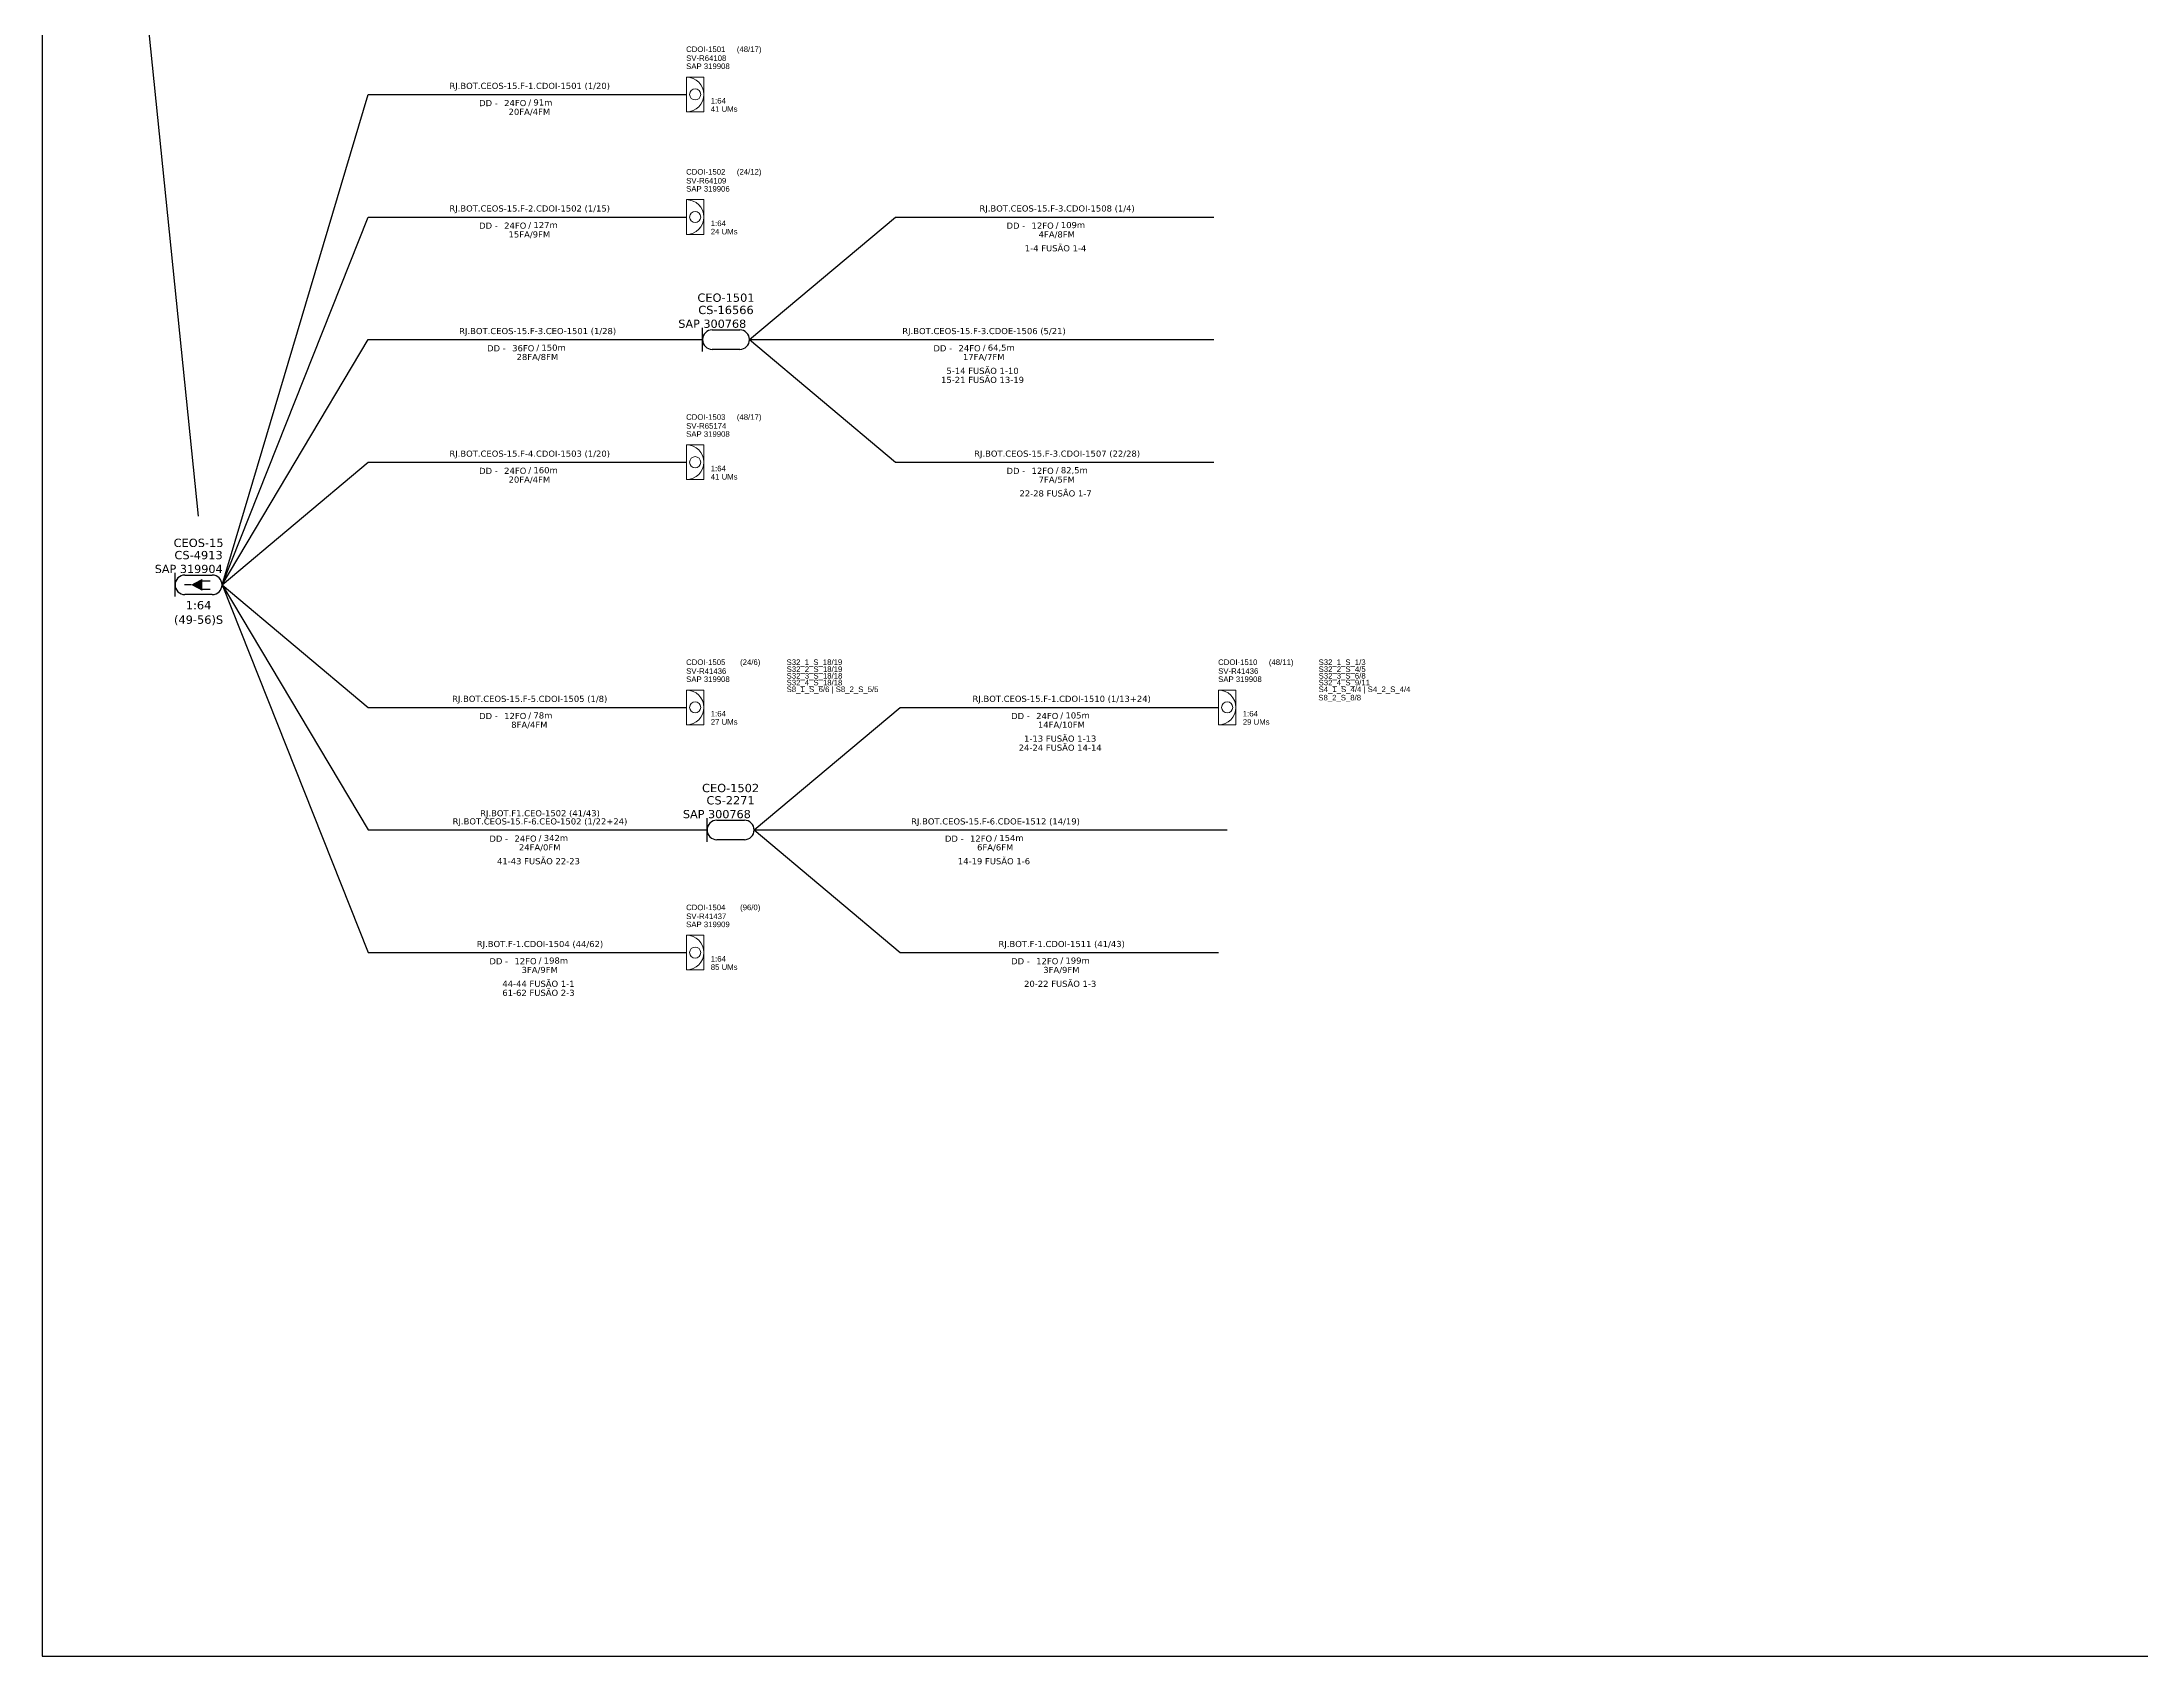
# Model space of a CAD drawing. Header units: millimetres. Extents: x 5322 to 7121, y 2260 to 2854.
# Drawn here: x 6282 to 6796, y 2260 to 2655 of the extents above; entities that cross this region are included whole.
import ezdxf
from ezdxf.enums import TextEntityAlignment as Align

# ---------------------------------------------------------------- set-up
doc = ezdxf.new("R2010")
doc.units = ezdxf.units.MM
doc.header["$LTSCALE"] = 0.1
doc.header["$MEASUREMENT"] = 0
for name, color, linetype, lineweight in [("20.0-LEGENDA DOS CDO'S", 1, 'Continuous', 0), ('20.1-CDO_INTERIOR', 1, 'Continuous', 0), ('40.1-ETIQUETAS', 1, 'Continuous', 20)]:
    doc.layers.add(name, color=color, linetype=linetype, lineweight=lineweight)
for name, color, linetype in [('20.4-CEO', 1, 'Continuous'), ('20.4-CEOS', 1, 'Continuous'), ('CD a instalar', 1, 'Continuous'), ('label_cabos', 7, 'Continuous'), ('LAYOUT', 7, 'Continuous')]:
    doc.layers.add(name, color=color, linetype=linetype)
doc.styles.add('ARIAL', font='arial.ttf')
doc.styles.add('siredit', font='verdana.ttf')
doc.styles.get("Standard").update_dxf_attribs({"font": 'arial.ttf'})
doc.linetypes.add('FENCELINE1', pattern='A,0.25,-0.1,[133,ltypeshp.shx,S=0.1,R=0,X=-0.1,Y=0],-0.1,1', length=1.45)
doc.dimstyles.get("Standard").update_dxf_attribs({"dimtxt": 0.18, "dimasz": 0.18, "dimexe": 0.18, "dimexo": 0.0625, "dimgap": 0.09, "dimtad": 0, "dimtih": 1, "dimtoh": 1, "dimdec": 4, "dimzin": 0, "dimdsep": 46, "dimtxsty": 'Standard', "dimcen": 0.09, "dimadec": 0, "dimazin": 0, "dimtfac": 1, "dimtdec": 4, "dimtofl": 0, "dimtmove": 0, "dimatfit": 3, "dimfxl": 0, "dimtolj": 1, "dimtzin": 0, "dimarcsym": 0})

# ---------------------------------------------------------------- blocks, each defined once
blk = doc.blocks.new('CDO_INTERIOR_TROCA')
at = {"layer": '20.1-CDO_INTERIOR', "color": 0, "lineweight": 18}
blk.add_lwpolyline([(4.25, -4.25), (4.25, 4.25), (0, 4.25), (0, -4.25)], close=True, dxfattribs=at)
blk.add_circle((2.13, 0), 1.36, dxfattribs=at)
blk.add_arc((0, 0), 4.25, 270, 90, dxfattribs=at)
at = {"layer": "20.0-LEGENDA DOS CDO'S", "color": 0, "style": 'ARIAL'}
for tag, p in [('CDO_N', (-0.08, 10.38)), ('SPLITER_1', (24.48, 10.38)), ('SAP_ANTIGO', (-0.08, 6.23)), ('SURVEY', (-0.08, 8.2)), ('/_SAP_NOVO', (12.37, 6.23)), ('SPLITER_2', (24.5, 8.68)), ('SPLITER_3', (24.5, 7.04)), ('SPLITER_4', (24.5, 5.4)), ('SPLITER_5', (24.5, 3.75)), ('1:XX', (5.94, -2.22)), ('UMS', (5.94, -4.24))]:
    blk.add_attdef(tag, p, '', height=1.36, dxfattribs=at)
blk.add_attdef('FIBRAS_UTILIZADAS', text='', height=1.36, dxfattribs=at).set_placement((15.34, 10.38), align=Align.CENTER)
blk = doc.blocks.new('CEO_UN')
at = {"layer": '20.4-CEO', "color": 0}
for p, q in [((-9.11, 2.39), (-2.39, 2.39)), ((-2.39, -2.39), (-9.11, -2.39))]:
    blk.add_line(p, q, dxfattribs=at)
blk.add_lwpolyline([(-11.5, -2.89), (-11.5, 2.89)], dxfattribs=at)
for centre, start, end in [((-9.11, 0), 90, 270), ((-2.39, 0), 270, 90)]:
    blk.add_arc(centre, 2.39, start, end, dxfattribs=at)
at = {"layer": '20.4-CEO', "color": 0, "style": 'siredit'}
for tag, height, p in [('NOME?', 2.03, (-5.75, 10.27)), ('LOCAL?', 2.03, (-5.75, 7.27)), ('TIPO?', 2, (-9.11, 3.89))]:
    blk.add_attdef(tag, text='', height=height, dxfattribs=at).set_placement(p, align=Align.MIDDLE_CENTER)
blk.add_attdef('FIBRAS_RESERVA', text='', height=2.03, dxfattribs=at).set_placement((-5.75, -3.97), align=Align.TOP_CENTER)
blk = doc.blocks.new('CEOS_UN_SC')
at = {"layer": '20.4-CEOS', "color": 0}
for p, q in [((-9.11, 2.39), (-2.39, 2.39)), ((-2.39, -2.39), (-9.11, -2.39))]:
    blk.add_line(p, q, dxfattribs=at)
for points in [[(-11.5, -2.89), (-11.5, 2.89)], [(-7.6, 0), (-9.22, 0)], [(-4.96, 0.95), (-2.92, 0.95)], [(-4.96, -1.04), (-2.92, -1.04)]]:
    blk.add_lwpolyline(points, dxfattribs=at)
blk.add_lwpolyline([(-7.6, 0, 0, 2.95, 0), (-4.83, 0, 2.95, 2.95, 0)], format="xyseb", dxfattribs=at)
for centre, start, end in [((-9.11, 0), 90, 270), ((-2.39, 0), 270, 90)]:
    blk.add_arc(centre, 2.39, start, end, dxfattribs=at)
at = {"layer": '20.4-CEOS', "color": 7, "style": 'siredit'}
for tag, height, p in [('NOME?', 2.03, (-5.75, 10.27)), ('LOCAL?', 2.03, (-5.75, 7.27)), ('TIPO?', 2, (-8.17, 3.89))]:
    blk.add_attdef(tag, text='', height=height, dxfattribs=at).set_placement(p, align=Align.MIDDLE_CENTER)
for tag, p in [('RACIO_SPLITAGEM', (-5.75, -3.97)), ('FIBRAS_RESERVA', (-5.75, -7.51))]:
    blk.add_attdef(tag, text='', height=2.03, dxfattribs=at).set_placement(p, align=Align.TOP_CENTER)
blk = doc.blocks.new('ETIQUETA_RS5F')
at = {"layer": '40.1-ETIQUETAS', "color": 0, "style": 'siredit'}
blk.add_text('/', height=1.5, dxfattribs=at).set_placement((1.55, -1.95), align=Align.MIDDLE_RIGHT)
for tag, p in [('ETIQUETA_R_SECUNDARIA', (1.18, 2.1)), ('ETIQUETA_R_PRIMARIA', (1.18, 4.1)), ('F_ATIVAS/F_MORTAS', (1.11, -4.24))]:
    blk.add_attdef(tag, text='', height=1.5, dxfattribs=at).set_placement(p, align=Align.MIDDLE_CENTER)
for tag, p in [('TIPO_CABO', (-6.62, -2.12)), ('CAP_CABO', (0.37, -2.09))]:
    blk.add_attdef(tag, text='', height=1.5, dxfattribs=at).set_placement(p, align=Align.MIDDLE_RIGHT)
blk.add_attdef('METROS', text='', height=1.5, dxfattribs=at).set_placement((2.11, -1.95), align=Align.MIDDLE_LEFT)
for tag, p in [('FUSÃO_1', (0.82, -8.39)), ('FUSÃO_2', (0.82, -10.6)), ('FUSÃO_3', (0.82, -12.93)), ('FUSÃO_4', (0.82, -15.14)), ('FUSÃO_5', (0.82, -17.16))]:
    blk.add_attdef(tag, text='', height=1.5, dxfattribs=at).set_placement(p, align=Align.CENTER)

msp = doc.modelspace()

# ---------------------------------------------------------------- linework, layer by layer
at = {"linetype": 'Continuous'}
msp.add_lwpolyline([(7120.62, 2854.39), (6282.06, 2854.39), (6282.06, 2260.39), (7120.62, 2260.39), (7120.62, 2854.39)], dxfattribs=at)
at = {"layer": 'CD a instalar', "color": 0, "linetype": 'Continuous'}
for points in [[(6326.12, 2522.53), (6361.87, 2642.53), (6439.74, 2642.53)], [(6326.12, 2522.53), (6361.87, 2612.53), (6439.74, 2612.53)], [(6455.16, 2582.53), (6490.91, 2612.53), (6568.79, 2612.53)], [(6326.12, 2522.53), (6361.87, 2582.53), (6443.66, 2582.53)], [(6455.16, 2582.53), (6490.91, 2552.53), (6568.79, 2552.53)], [(6326.12, 2522.53), (6361.87, 2552.53), (6439.74, 2552.53)], [(6326.12, 2522.53), (6361.87, 2492.53), (6439.74, 2492.53)], [(6326.12, 2522.53), (6361.87, 2432.53), (6439.74, 2432.53)], [(6456.29, 2462.53), (6492.04, 2432.53), (6569.91, 2432.53)]]:
    msp.add_lwpolyline(points, dxfattribs=at)
at = {"layer": 'CD a instalar', "color": 5, "linetype": 'Continuous'}
msp.add_lwpolyline([(6326.12, 2522.53), (6361.87, 2462.53), (6444.79, 2462.53)], dxfattribs=at)
at = {"layer": 'LAYOUT', "color": 0, "linetype": 'FENCELINE1', "ltscale": 0.05}
for points in [[(6455.16, 2582.53), (6455.16, 2582.53), (6568.79, 2582.53)], [(6456.29, 2462.53), (6456.29, 2462.53), (6572.04, 2462.53)]]:
    msp.add_lwpolyline(points, dxfattribs=at)
at = {"layer": 'LAYOUT', "color": 5, "linetype": 'FENCELINE1', "ltscale": 0.05}
msp.add_lwpolyline([(6456.29, 2462.53), (6492.04, 2492.53), (6569.91, 2492.53)], dxfattribs=at)

# ---------------------------------------------------------------- block references
at = {"color": 0}
ref = msp.add_blockref('CDO_INTERIOR_TROCA', (6439.74, 2642.53), dxfattribs=at)
ref.add_attrib('CDO_N', 'CDOI-1501', (6439.66, 2652.91), dxfattribs={"layer": "20.0-LEGENDA DOS CDO'S", "color": 0, "height": 1.36, "style": 'ARIAL'})
ref.add_attrib('FIBRAS_UTILIZADAS', '(48/17)', dxfattribs={"layer": "20.0-LEGENDA DOS CDO'S", "color": 0, "height": 1.36, "style": 'ARIAL'}).set_placement((6455.08, 2652.91), align=Align.CENTER)
ref.add_attrib('SURVEY', 'SV-R64108', (6439.67, 2650.73), dxfattribs={"layer": "20.0-LEGENDA DOS CDO'S", "color": 0, "height": 1.36, "style": 'ARIAL'})
ref.add_attrib('SAP_ANTIGO', 'SAP 319908', (6439.66, 2648.75), dxfattribs={"layer": "20.0-LEGENDA DOS CDO'S", "color": 0, "height": 1.36, "style": 'ARIAL'})
ref.add_attrib('1:XX', '1:64', (6445.69, 2640.31), dxfattribs={"layer": "20.0-LEGENDA DOS CDO'S", "color": 0, "height": 1.36, "style": 'ARIAL'})
ref.add_attrib('UMS', '41 UMs', (6445.69, 2638.28), dxfattribs={"layer": "20.0-LEGENDA DOS CDO'S", "color": 0, "height": 1.36, "style": 'ARIAL'})
ref = msp.add_blockref('CDO_INTERIOR_TROCA', (6439.74, 2612.53), dxfattribs=at)
ref.add_attrib('CDO_N', 'CDOI-1502', (6439.66, 2622.91), dxfattribs={"layer": "20.0-LEGENDA DOS CDO'S", "color": 0, "height": 1.36, "style": 'ARIAL'})
ref.add_attrib('FIBRAS_UTILIZADAS', '(24/12)', dxfattribs={"layer": "20.0-LEGENDA DOS CDO'S", "color": 0, "height": 1.36, "style": 'ARIAL'}).set_placement((6455.08, 2622.91), align=Align.CENTER)
ref.add_attrib('SURVEY', 'SV-R64109', (6439.67, 2620.73), dxfattribs={"layer": "20.0-LEGENDA DOS CDO'S", "color": 0, "height": 1.36, "style": 'ARIAL'})
ref.add_attrib('SAP_ANTIGO', 'SAP 319906', (6439.66, 2618.75), dxfattribs={"layer": "20.0-LEGENDA DOS CDO'S", "color": 0, "height": 1.36, "style": 'ARIAL'})
ref.add_attrib('1:XX', '1:64', (6445.69, 2610.31), dxfattribs={"layer": "20.0-LEGENDA DOS CDO'S", "color": 0, "height": 1.36, "style": 'ARIAL'})
ref.add_attrib('UMS', '24 UMs', (6445.69, 2608.28), dxfattribs={"layer": "20.0-LEGENDA DOS CDO'S", "color": 0, "height": 1.36, "style": 'ARIAL'})
ref = msp.add_blockref('CDO_INTERIOR_TROCA', (6439.74, 2552.53), dxfattribs=at)
ref.add_attrib('CDO_N', 'CDOI-1503', (6439.66, 2562.91), dxfattribs={"layer": "20.0-LEGENDA DOS CDO'S", "color": 0, "height": 1.36, "style": 'ARIAL'})
ref.add_attrib('FIBRAS_UTILIZADAS', '(48/17)', dxfattribs={"layer": "20.0-LEGENDA DOS CDO'S", "color": 0, "height": 1.36, "style": 'ARIAL'}).set_placement((6455.08, 2562.91), align=Align.CENTER)
ref.add_attrib('SURVEY', 'SV-R65174', (6439.67, 2560.73), dxfattribs={"layer": "20.0-LEGENDA DOS CDO'S", "color": 0, "height": 1.36, "style": 'ARIAL'})
ref.add_attrib('SAP_ANTIGO', 'SAP 319908', (6439.66, 2558.75), dxfattribs={"layer": "20.0-LEGENDA DOS CDO'S", "color": 0, "height": 1.36, "style": 'ARIAL'})
ref.add_attrib('1:XX', '1:64', (6445.69, 2550.31), dxfattribs={"layer": "20.0-LEGENDA DOS CDO'S", "color": 0, "height": 1.36, "style": 'ARIAL'})
ref.add_attrib('UMS', '41 UMs', (6445.69, 2548.28), dxfattribs={"layer": "20.0-LEGENDA DOS CDO'S", "color": 0, "height": 1.36, "style": 'ARIAL'})
ref = msp.add_blockref('CDO_INTERIOR_TROCA', (6439.74, 2492.53), dxfattribs=at)
ref.add_attrib('CDO_N', 'CDOI-1505', (6439.66, 2502.91), dxfattribs={"layer": "20.0-LEGENDA DOS CDO'S", "color": 0, "height": 1.36, "style": 'ARIAL'})
ref.add_attrib('FIBRAS_UTILIZADAS', ' (24/6)', dxfattribs={"layer": "20.0-LEGENDA DOS CDO'S", "color": 0, "height": 1.36, "style": 'ARIAL'}).set_placement((6455.08, 2502.91), align=Align.CENTER)
ref.add_attrib('SURVEY', 'SV-R41436', (6439.67, 2500.73), dxfattribs={"layer": "20.0-LEGENDA DOS CDO'S", "color": 0, "height": 1.36, "style": 'ARIAL'})
ref.add_attrib('SAP_ANTIGO', 'SAP 319908', (6439.66, 2498.75), dxfattribs={"layer": "20.0-LEGENDA DOS CDO'S", "color": 0, "height": 1.36, "style": 'ARIAL'})
ref.add_attrib('1:XX', '1:64', (6445.69, 2490.31), dxfattribs={"layer": "20.0-LEGENDA DOS CDO'S", "color": 0, "height": 1.36, "style": 'ARIAL'})
ref.add_attrib('UMS', '27 UMs', (6445.69, 2488.29), dxfattribs={"layer": "20.0-LEGENDA DOS CDO'S", "color": 0, "height": 1.36, "style": 'ARIAL'})
ref.add_attrib('SPLITER_1', 'S32_1_S_18/19', (6464.23, 2502.91), dxfattribs={"layer": "20.0-LEGENDA DOS CDO'S", "color": 0, "height": 1.3603, "style": 'ARIAL'})
ref.add_attrib('SPLITER_2', 'S32_2_S_18/19', (6464.25, 2501.21), dxfattribs={"layer": "20.0-LEGENDA DOS CDO'S", "color": 0, "height": 1.3603, "style": 'ARIAL'})
ref.add_attrib('SPLITER_3', 'S32_3_S_18/18', (6464.25, 2499.57), dxfattribs={"layer": "20.0-LEGENDA DOS CDO'S", "color": 0, "height": 1.3603, "style": 'ARIAL'})
ref.add_attrib('SPLITER_4', 'S32_4_S_18/18', (6464.25, 2497.92), dxfattribs={"layer": "20.0-LEGENDA DOS CDO'S", "color": 0, "height": 1.3603, "style": 'ARIAL'})
ref.add_attrib('SPLITER_5', 'S8_1_S_6/6 | S8_2_S_5/5', (6464.25, 2496.28), dxfattribs={"layer": "20.0-LEGENDA DOS CDO'S", "color": 0, "height": 1.3603, "style": 'ARIAL'})
at = {"color": 5}
ref = msp.add_blockref('CDO_INTERIOR_TROCA', (6569.91, 2492.53), dxfattribs=at)
ref.add_attrib('CDO_N', 'CDOI-1510', (6569.83, 2502.91), dxfattribs={"layer": "20.0-LEGENDA DOS CDO'S", "color": 0, "height": 1.36, "style": 'ARIAL'})
ref.add_attrib('FIBRAS_UTILIZADAS', '(48/11)', dxfattribs={"layer": "20.0-LEGENDA DOS CDO'S", "color": 0, "height": 1.36, "style": 'ARIAL'}).set_placement((6585.25, 2502.91), align=Align.CENTER)
ref.add_attrib('SURVEY', 'SV-R41436', (6569.84, 2500.73), dxfattribs={"layer": "20.0-LEGENDA DOS CDO'S", "color": 0, "height": 1.36, "style": 'ARIAL'})
ref.add_attrib('SAP_ANTIGO', 'SAP 319908', (6569.83, 2498.75), dxfattribs={"layer": "20.0-LEGENDA DOS CDO'S", "color": 0, "height": 1.36, "style": 'ARIAL'})
ref.add_attrib('1:XX', '1:64', (6575.86, 2490.31), dxfattribs={"layer": "20.0-LEGENDA DOS CDO'S", "color": 0, "height": 1.36, "style": 'ARIAL'})
ref.add_attrib('UMS', '29 UMs', (6575.86, 2488.28), dxfattribs={"layer": "20.0-LEGENDA DOS CDO'S", "height": 1.36, "style": 'ARIAL'})
ref.add_attrib('SPLITER_1', 'S32_1_S_1/3', (6594.4, 2502.91), dxfattribs={"layer": "20.0-LEGENDA DOS CDO'S", "color": 0, "height": 1.3603, "style": 'ARIAL'})
ref.add_attrib('SPLITER_2', 'S32_2_S_4/5', (6594.41, 2501.21), dxfattribs={"layer": "20.0-LEGENDA DOS CDO'S", "color": 0, "height": 1.3603, "style": 'ARIAL'})
ref.add_attrib('SPLITER_3', 'S32_3_S_6/8', (6594.41, 2499.57), dxfattribs={"layer": "20.0-LEGENDA DOS CDO'S", "color": 0, "height": 1.3603, "style": 'ARIAL'})
ref.add_attrib('SPLITER_4', 'S32_4_S_9/11', (6594.41, 2497.92), dxfattribs={"layer": "20.0-LEGENDA DOS CDO'S", "color": 0, "height": 1.3603, "style": 'ARIAL'})
ref.add_attrib('SPLITER_5', 'S4_1_S_4/4 | S4_2_S_4/4', (6594.41, 2496.28), dxfattribs={"layer": "20.0-LEGENDA DOS CDO'S", "color": 0, "height": 1.3603, "style": 'ARIAL'})
at = {"color": 0}
ref = msp.add_blockref('CDO_INTERIOR_TROCA', (6439.74, 2432.53), dxfattribs=at)
ref.add_attrib('CDO_N', 'CDOI-1504', (6439.66, 2442.91), dxfattribs={"layer": "20.0-LEGENDA DOS CDO'S", "color": 0, "height": 1.36, "style": 'ARIAL'})
ref.add_attrib('FIBRAS_UTILIZADAS', ' (96/0)', dxfattribs={"layer": "20.0-LEGENDA DOS CDO'S", "color": 0, "height": 1.36, "style": 'ARIAL'}).set_placement((6455.08, 2442.91), align=Align.CENTER)
ref.add_attrib('SURVEY', 'SV-R41437', (6439.67, 2440.73), dxfattribs={"layer": "20.0-LEGENDA DOS CDO'S", "color": 0, "height": 1.36, "style": 'ARIAL'})
ref.add_attrib('SAP_ANTIGO', 'SAP 319909', (6439.66, 2438.75), dxfattribs={"layer": "20.0-LEGENDA DOS CDO'S", "color": 0, "height": 1.36, "style": 'ARIAL'})
ref.add_attrib('1:XX', '1:64', (6445.69, 2430.31), dxfattribs={"layer": "20.0-LEGENDA DOS CDO'S", "color": 0, "height": 1.36, "style": 'ARIAL'})
ref.add_attrib('UMS', '85 UMs', (6445.69, 2428.29), dxfattribs={"layer": "20.0-LEGENDA DOS CDO'S", "color": 0, "height": 1.36, "style": 'ARIAL'})
at = {"layer": '20.4-CEO', "color": 0}
ref = msp.add_blockref('CEO_UN', (6455.16, 2582.53), dxfattribs=at)
ref.add_attrib('NOME?', 'CEO-1501', dxfattribs={"color": 0, "height": 2.028, "style": 'siredit'}).set_placement((6449.41, 2592.8), align=Align.MIDDLE_CENTER)
ref.add_attrib('LOCAL?', 'CS-16566', dxfattribs={"color": 0, "height": 2.028, "style": 'siredit'}).set_placement((6449.41, 2589.8), align=Align.MIDDLE_CENTER)
ref.add_attrib('TIPO?', 'SAP 300768', dxfattribs={"color": 0, "height": 2, "style": 'siredit'}).set_placement((6446.05, 2586.42), align=Align.MIDDLE_CENTER)
at = {"layer": '20.4-CEO', "color": 5}
ref = msp.add_blockref('CEO_UN', (6456.29, 2462.53), dxfattribs=at)
ref.add_attrib('NOME?', 'CEO-1502', dxfattribs={"color": 0, "height": 2.028, "style": 'siredit'}).set_placement((6450.54, 2472.8), align=Align.MIDDLE_CENTER)
ref.add_attrib('LOCAL?', 'CS-2271', dxfattribs={"color": 0, "height": 2.028, "style": 'siredit'}).set_placement((6450.54, 2469.8), align=Align.MIDDLE_CENTER)
ref.add_attrib('TIPO?', 'SAP 300768', dxfattribs={"color": 0, "height": 2, "style": 'siredit'}).set_placement((6447.18, 2466.42), align=Align.MIDDLE_CENTER)
at = {"layer": '20.4-CEOS', "color": 5}
msp.add_blockref('CEOS_UN_SC', (6326.12, 2522.53), dxfattribs=at).add_auto_attribs({'NOME?': 'CEOS-15', 'LOCAL?': 'CS-4913', 'TIPO?': 'SAP 319904', 'RACIO_SPLITAGEM': '1:64', 'FIBRAS_RESERVA': '(49-56)S'})
at = {"layer": '40.1-ETIQUETAS', "color": 0}
ref = msp.add_blockref('ETIQUETA_RS5F', (6400.19, 2642.53), dxfattribs=at)
ref.add_attrib('ETIQUETA_R_SECUNDARIA', 'RJ.BOT.CEOS-15.F-1.CDOI-1501 (1/20)', dxfattribs={"color": 0, "height": 1.5, "style": 'siredit'}).set_placement((6401.38, 2644.63), align=Align.MIDDLE_CENTER)
ref.add_attrib('TIPO_CABO', 'DD -', dxfattribs={"color": 0, "height": 1.5, "style": 'siredit'}).set_placement((6393.58, 2640.41), align=Align.MIDDLE_RIGHT)
ref.add_attrib('CAP_CABO', '24FO', dxfattribs={"color": 0, "height": 1.5, "style": 'siredit'}).set_placement((6400.56, 2640.43), align=Align.MIDDLE_RIGHT)
ref.add_attrib('METROS', '91m', dxfattribs={"color": 0, "height": 1.5, "style": 'siredit'}).set_placement((6402.3, 2640.57), align=Align.MIDDLE_LEFT)
ref.add_attrib('F_ATIVAS/F_MORTAS', '20FA/4FM', dxfattribs={"color": 0, "height": 1.5, "style": 'siredit'}).set_placement((6401.3, 2638.28), align=Align.MIDDLE_CENTER)
ref = msp.add_blockref('ETIQUETA_RS5F', (6400.19, 2612.53), dxfattribs=at)
ref.add_attrib('ETIQUETA_R_SECUNDARIA', 'RJ.BOT.CEOS-15.F-2.CDOI-1502 (1/15)', dxfattribs={"color": 0, "height": 1.5, "style": 'siredit'}).set_placement((6401.38, 2614.63), align=Align.MIDDLE_CENTER)
ref.add_attrib('TIPO_CABO', 'DD -', dxfattribs={"color": 0, "height": 1.5, "style": 'siredit'}).set_placement((6393.58, 2610.41), align=Align.MIDDLE_RIGHT)
ref.add_attrib('CAP_CABO', '24FO', dxfattribs={"color": 0, "height": 1.5, "style": 'siredit'}).set_placement((6400.56, 2610.43), align=Align.MIDDLE_RIGHT)
ref.add_attrib('METROS', '127m', dxfattribs={"color": 0, "height": 1.5, "style": 'siredit'}).set_placement((6402.3, 2610.57), align=Align.MIDDLE_LEFT)
ref.add_attrib('F_ATIVAS/F_MORTAS', '15FA/9FM', dxfattribs={"color": 0, "height": 1.5, "style": 'siredit'}).set_placement((6401.3, 2608.28), align=Align.MIDDLE_CENTER)
ref = msp.add_blockref('ETIQUETA_RS5F', (6529.23, 2612.53), dxfattribs=at)
ref.add_attrib('ETIQUETA_R_SECUNDARIA', 'RJ.BOT.CEOS-15.F-3.CDOI-1508 (1/4)', dxfattribs={"color": 0, "height": 1.5, "style": 'siredit'}).set_placement((6530.42, 2614.63), align=Align.MIDDLE_CENTER)
ref.add_attrib('TIPO_CABO', 'DD -', dxfattribs={"color": 0, "height": 1.5, "style": 'siredit'}).set_placement((6522.62, 2610.41), align=Align.MIDDLE_RIGHT)
ref.add_attrib('CAP_CABO', '12FO', dxfattribs={"color": 0, "height": 1.5, "style": 'siredit'}).set_placement((6529.6, 2610.43), align=Align.MIDDLE_RIGHT)
ref.add_attrib('METROS', '109m', dxfattribs={"color": 0, "height": 1.5, "style": 'siredit'}).set_placement((6531.34, 2610.57), align=Align.MIDDLE_LEFT)
ref.add_attrib('F_ATIVAS/F_MORTAS', '4FA/8FM', dxfattribs={"color": 0, "height": 1.5, "style": 'siredit'}).set_placement((6530.34, 2608.28), align=Align.MIDDLE_CENTER)
ref.add_attrib('FUSÃO_1', '1-4 FUSÃO 1-4', dxfattribs={"color": 0, "height": 1.5, "style": 'siredit'}).set_placement((6530.05, 2604.14), align=Align.CENTER)
ref = msp.add_blockref('ETIQUETA_RS5F', (6402.15, 2582.53), dxfattribs=at)
ref.add_attrib('ETIQUETA_R_SECUNDARIA', 'RJ.BOT.CEOS-15.F-3.CEO-1501 (1/28)', dxfattribs={"color": 0, "height": 1.5, "style": 'siredit'}).set_placement((6403.33, 2584.63), align=Align.MIDDLE_CENTER)
ref.add_attrib('TIPO_CABO', 'DD -', dxfattribs={"color": 0, "height": 1.5, "style": 'siredit'}).set_placement((6395.53, 2580.41), align=Align.MIDDLE_RIGHT)
ref.add_attrib('CAP_CABO', '36FO', dxfattribs={"color": 0, "height": 1.5, "style": 'siredit'}).set_placement((6402.52, 2580.43), align=Align.MIDDLE_RIGHT)
ref.add_attrib('METROS', '150m', dxfattribs={"color": 0, "height": 1.5, "style": 'siredit'}).set_placement((6404.26, 2580.57), align=Align.MIDDLE_LEFT)
ref.add_attrib('F_ATIVAS/F_MORTAS', '28FA/8FM', dxfattribs={"color": 0, "height": 1.5, "style": 'siredit'}).set_placement((6403.26, 2578.28), align=Align.MIDDLE_CENTER)
ref = msp.add_blockref('ETIQUETA_RS5F', (6511.36, 2582.53), dxfattribs=at)
ref.add_attrib('ETIQUETA_R_SECUNDARIA', 'RJ.BOT.CEOS-15.F-3.CDOE-1506 (5/21)', dxfattribs={"color": 0, "height": 1.5, "style": 'siredit'}).set_placement((6512.54, 2584.63), align=Align.MIDDLE_CENTER)
ref.add_attrib('TIPO_CABO', 'DD -', dxfattribs={"color": 0, "height": 1.5, "style": 'siredit'}).set_placement((6504.74, 2580.41), align=Align.MIDDLE_RIGHT)
ref.add_attrib('CAP_CABO', '24FO', dxfattribs={"color": 0, "height": 1.5, "style": 'siredit'}).set_placement((6511.72, 2580.43), align=Align.MIDDLE_RIGHT)
ref.add_attrib('METROS', '64,5m', dxfattribs={"color": 0, "height": 1.5, "style": 'siredit'}).set_placement((6513.47, 2580.57), align=Align.MIDDLE_LEFT)
ref.add_attrib('F_ATIVAS/F_MORTAS', '17FA/7FM', dxfattribs={"color": 0, "height": 1.5, "style": 'siredit'}).set_placement((6512.47, 2578.28), align=Align.MIDDLE_CENTER)
ref.add_attrib('FUSÃO_1', '5-14 FUSÃO 1-10', dxfattribs={"color": 0, "height": 1.5, "style": 'siredit'}).set_placement((6512.18, 2574.14), align=Align.CENTER)
ref.add_attrib('FUSÃO_2', '15-21 FUSÃO 13-19', dxfattribs={"color": 0, "height": 1.5, "style": 'siredit'}).set_placement((6512.18, 2571.93), align=Align.CENTER)
ref = msp.add_blockref('ETIQUETA_RS5F', (6400.19, 2552.53), dxfattribs=at)
ref.add_attrib('ETIQUETA_R_SECUNDARIA', 'RJ.BOT.CEOS-15.F-4.CDOI-1503 (1/20)', dxfattribs={"color": 0, "height": 1.5, "style": 'siredit'}).set_placement((6401.38, 2554.63), align=Align.MIDDLE_CENTER)
ref.add_attrib('TIPO_CABO', 'DD -', dxfattribs={"color": 0, "height": 1.5, "style": 'siredit'}).set_placement((6393.58, 2550.41), align=Align.MIDDLE_RIGHT)
ref.add_attrib('CAP_CABO', '24FO', dxfattribs={"color": 0, "height": 1.5, "style": 'siredit'}).set_placement((6400.56, 2550.43), align=Align.MIDDLE_RIGHT)
ref.add_attrib('METROS', '160m', dxfattribs={"color": 0, "height": 1.5, "style": 'siredit'}).set_placement((6402.3, 2550.57), align=Align.MIDDLE_LEFT)
ref.add_attrib('F_ATIVAS/F_MORTAS', '20FA/4FM', dxfattribs={"color": 0, "height": 1.5, "style": 'siredit'}).set_placement((6401.3, 2548.28), align=Align.MIDDLE_CENTER)
ref = msp.add_blockref('ETIQUETA_RS5F', (6529.23, 2552.53), dxfattribs=at)
ref.add_attrib('ETIQUETA_R_SECUNDARIA', 'RJ.BOT.CEOS-15.F-3.CDOI-1507 (22/28)', dxfattribs={"color": 0, "height": 1.5, "style": 'siredit'}).set_placement((6530.42, 2554.63), align=Align.MIDDLE_CENTER)
ref.add_attrib('TIPO_CABO', 'DD -', dxfattribs={"color": 0, "height": 1.5, "style": 'siredit'}).set_placement((6522.62, 2550.41), align=Align.MIDDLE_RIGHT)
ref.add_attrib('CAP_CABO', '12FO', dxfattribs={"color": 0, "height": 1.5, "style": 'siredit'}).set_placement((6529.6, 2550.43), align=Align.MIDDLE_RIGHT)
ref.add_attrib('METROS', '82,5m', dxfattribs={"color": 0, "height": 1.5, "style": 'siredit'}).set_placement((6531.34, 2550.57), align=Align.MIDDLE_LEFT)
ref.add_attrib('F_ATIVAS/F_MORTAS', '7FA/5FM', dxfattribs={"color": 0, "height": 1.5, "style": 'siredit'}).set_placement((6530.34, 2548.28), align=Align.MIDDLE_CENTER)
ref.add_attrib('FUSÃO_1', '22-28 FUSÃO 1-7', dxfattribs={"color": 0, "height": 1.5, "style": 'siredit'}).set_placement((6530.05, 2544.14), align=Align.CENTER)
ref = msp.add_blockref('ETIQUETA_RS5F', (6400.19, 2492.53), dxfattribs=at)
ref.add_attrib('ETIQUETA_R_SECUNDARIA', 'RJ.BOT.CEOS-15.F-5.CDOI-1505 (1/8)', dxfattribs={"color": 0, "height": 1.5, "style": 'siredit'}).set_placement((6401.38, 2494.63), align=Align.MIDDLE_CENTER)
ref.add_attrib('TIPO_CABO', 'DD -', dxfattribs={"color": 0, "height": 1.5, "style": 'siredit'}).set_placement((6393.58, 2490.41), align=Align.MIDDLE_RIGHT)
ref.add_attrib('CAP_CABO', '12FO', dxfattribs={"color": 0, "height": 1.5, "style": 'siredit'}).set_placement((6400.56, 2490.43), align=Align.MIDDLE_RIGHT)
ref.add_attrib('METROS', '78m', dxfattribs={"color": 0, "height": 1.5, "style": 'siredit'}).set_placement((6402.3, 2490.57), align=Align.MIDDLE_LEFT)
ref.add_attrib('F_ATIVAS/F_MORTAS', '8FA/4FM', dxfattribs={"color": 0, "height": 1.5, "style": 'siredit'}).set_placement((6401.3, 2488.28), align=Align.MIDDLE_CENTER)
ref = msp.add_blockref('ETIQUETA_RS5F', (6530.36, 2492.53), dxfattribs=at)
ref.add_attrib('ETIQUETA_R_SECUNDARIA', 'RJ.BOT.CEOS-15.F-1.CDOI-1510 (1/13+24)', dxfattribs={"color": 1, "height": 1.5, "style": 'siredit'}).set_placement((6531.54, 2494.63), align=Align.MIDDLE_CENTER)
ref.add_attrib('TIPO_CABO', 'DD -', dxfattribs={"color": 0, "height": 1.5, "style": 'siredit'}).set_placement((6523.75, 2490.41), align=Align.MIDDLE_RIGHT)
ref.add_attrib('CAP_CABO', '24FO', dxfattribs={"color": 0, "height": 1.5, "style": 'siredit'}).set_placement((6530.73, 2490.43), align=Align.MIDDLE_RIGHT)
ref.add_attrib('METROS', '105m', dxfattribs={"color": 0, "height": 1.5, "style": 'siredit'}).set_placement((6532.47, 2490.57), align=Align.MIDDLE_LEFT)
ref.add_attrib('F_ATIVAS/F_MORTAS', '14FA/10FM', dxfattribs={"color": 1, "height": 1.5, "style": 'siredit'}).set_placement((6531.47, 2488.28), align=Align.MIDDLE_CENTER)
ref.add_attrib('FUSÃO_1', '1-13 FUSÃO 1-13', dxfattribs={"color": 0, "height": 1.5, "style": 'siredit'}).set_placement((6531.18, 2484.14), align=Align.CENTER)
ref.add_attrib('FUSÃO_2', '24-24 FUSÃO 14-14', dxfattribs={"height": 1.5, "style": 'siredit'}).set_placement((6531.18, 2481.93), align=Align.CENTER)
ref = msp.add_blockref('ETIQUETA_RS5F', (6402.71, 2462.53), dxfattribs=at)
ref.add_attrib('ETIQUETA_R_PRIMARIA', 'RJ.BOT.F1.CEO-1502 (41/43)', dxfattribs={"color": 7, "height": 1.5, "style": 'siredit'}).set_placement((6403.9, 2466.63), align=Align.MIDDLE_CENTER)
ref.add_attrib('ETIQUETA_R_SECUNDARIA', 'RJ.BOT.CEOS-15.F-6.CEO-1502 (1/22+24)', dxfattribs={"color": 1, "height": 1.5, "style": 'siredit'}).set_placement((6403.9, 2464.63), align=Align.MIDDLE_CENTER)
ref.add_attrib('TIPO_CABO', 'DD -', dxfattribs={"color": 0, "height": 1.5, "style": 'siredit'}).set_placement((6396.1, 2460.41), align=Align.MIDDLE_RIGHT)
ref.add_attrib('CAP_CABO', '24FO', dxfattribs={"color": 0, "height": 1.5, "style": 'siredit'}).set_placement((6403.08, 2460.43), align=Align.MIDDLE_RIGHT)
ref.add_attrib('METROS', '342m', dxfattribs={"color": 0, "height": 1.5, "style": 'siredit'}).set_placement((6404.83, 2460.57), align=Align.MIDDLE_LEFT)
ref.add_attrib('F_ATIVAS/F_MORTAS', '24FA/0FM', dxfattribs={"color": 1, "height": 1.5, "style": 'siredit'}).set_placement((6403.83, 2458.28), align=Align.MIDDLE_CENTER)
ref.add_attrib('FUSÃO_1', '41-43 FUSÃO 22-23', dxfattribs={"color": 7, "height": 1.5, "style": 'siredit'}).set_placement((6403.53, 2454.14), align=Align.CENTER)
ref = msp.add_blockref('ETIQUETA_RS5F', (6514.16, 2462.53), dxfattribs=at)
ref.add_attrib('ETIQUETA_R_SECUNDARIA', 'RJ.BOT.CEOS-15.F-6.CDOE-1512 (14/19)', dxfattribs={"color": 0, "height": 1.5, "style": 'siredit'}).set_placement((6515.35, 2464.63), align=Align.MIDDLE_CENTER)
ref.add_attrib('TIPO_CABO', 'DD -', dxfattribs={"color": 0, "height": 1.5, "style": 'siredit'}).set_placement((6507.55, 2460.41), align=Align.MIDDLE_RIGHT)
ref.add_attrib('CAP_CABO', '12FO', dxfattribs={"color": 0, "height": 1.5, "style": 'siredit'}).set_placement((6514.53, 2460.43), align=Align.MIDDLE_RIGHT)
ref.add_attrib('METROS', '154m', dxfattribs={"color": 0, "height": 1.5, "style": 'siredit'}).set_placement((6516.28, 2460.57), align=Align.MIDDLE_LEFT)
ref.add_attrib('F_ATIVAS/F_MORTAS', '6FA/6FM', dxfattribs={"color": 0, "height": 1.5, "style": 'siredit'}).set_placement((6515.28, 2458.28), align=Align.MIDDLE_CENTER)
ref.add_attrib('FUSÃO_1', '14-19 FUSÃO 1-6', dxfattribs={"color": 0, "height": 1.5, "style": 'siredit'}).set_placement((6514.98, 2454.14), align=Align.CENTER)
ref = msp.add_blockref('ETIQUETA_RS5F', (6402.71, 2432.53), dxfattribs=at)
ref.add_attrib('ETIQUETA_R_SECUNDARIA', 'RJ.BOT.F-1.CDOI-1504 (44/62)', dxfattribs={"color": 0, "height": 1.5, "style": 'siredit'}).set_placement((6403.9, 2434.63), align=Align.MIDDLE_CENTER)
ref.add_attrib('TIPO_CABO', 'DD -', dxfattribs={"color": 0, "height": 1.5, "style": 'siredit'}).set_placement((6396.1, 2430.41), align=Align.MIDDLE_RIGHT)
ref.add_attrib('CAP_CABO', '12FO', dxfattribs={"color": 0, "height": 1.5, "style": 'siredit'}).set_placement((6403.08, 2430.43), align=Align.MIDDLE_RIGHT)
ref.add_attrib('METROS', '198m', dxfattribs={"color": 0, "height": 1.5, "style": 'siredit'}).set_placement((6404.83, 2430.57), align=Align.MIDDLE_LEFT)
ref.add_attrib('F_ATIVAS/F_MORTAS', '3FA/9FM', dxfattribs={"color": 0, "height": 1.5, "style": 'siredit'}).set_placement((6403.83, 2428.28), align=Align.MIDDLE_CENTER)
ref.add_attrib('FUSÃO_1', '44-44 FUSÃO 1-1', dxfattribs={"color": 0, "height": 1.5, "style": 'siredit'}).set_placement((6403.53, 2424.14), align=Align.CENTER)
ref.add_attrib('FUSÃO_2', '61-62 FUSÃO 2-3', dxfattribs={"color": 0, "height": 1.5, "style": 'siredit'}).set_placement((6403.53, 2421.93), align=Align.CENTER)
ref = msp.add_blockref('ETIQUETA_RS5F', (6530.36, 2432.53), dxfattribs=at)
ref.add_attrib('ETIQUETA_R_SECUNDARIA', 'RJ.BOT.F-1.CDOI-1511 (41/43)', dxfattribs={"color": 0, "height": 1.5, "style": 'siredit'}).set_placement((6531.54, 2434.63), align=Align.MIDDLE_CENTER)
ref.add_attrib('TIPO_CABO', 'DD -', dxfattribs={"color": 0, "height": 1.5, "style": 'siredit'}).set_placement((6523.75, 2430.41), align=Align.MIDDLE_RIGHT)
ref.add_attrib('CAP_CABO', '12FO', dxfattribs={"color": 0, "height": 1.5, "style": 'siredit'}).set_placement((6530.73, 2430.43), align=Align.MIDDLE_RIGHT)
ref.add_attrib('METROS', '199m', dxfattribs={"color": 0, "height": 1.5, "style": 'siredit'}).set_placement((6532.47, 2430.57), align=Align.MIDDLE_LEFT)
ref.add_attrib('F_ATIVAS/F_MORTAS', '3FA/9FM', dxfattribs={"color": 0, "height": 1.5, "style": 'siredit'}).set_placement((6531.47, 2428.28), align=Align.MIDDLE_CENTER)
ref.add_attrib('FUSÃO_1', '20-22 FUSÃO 1-3', dxfattribs={"color": 0, "height": 1.5, "style": 'siredit'}).set_placement((6531.18, 2424.14), align=Align.CENTER)

# ---------------------------------------------------------------- texts
at = {"layer": "20.0-LEGENDA DOS CDO'S", "color": 1, "style": 'ARIAL'}
msp.add_attdef('S8_2_S_8/8', (6594.34, 2494.24), 'SW_X_O_Y/Z', height=1.36, dxfattribs=at)

# ---------------------------------------------------------------- leaders
at = {"layer": 'label_cabos', "color": 1}
msp.add_leader([(6320.36, 2539.33), (6307.5, 2665.75), (6431.69, 2665.75)], dimstyle='Standard', override={"dimgap": 0.09, "dimtad": 0}, dxfattribs=at)

doc.saveas('drawing.dxf')
